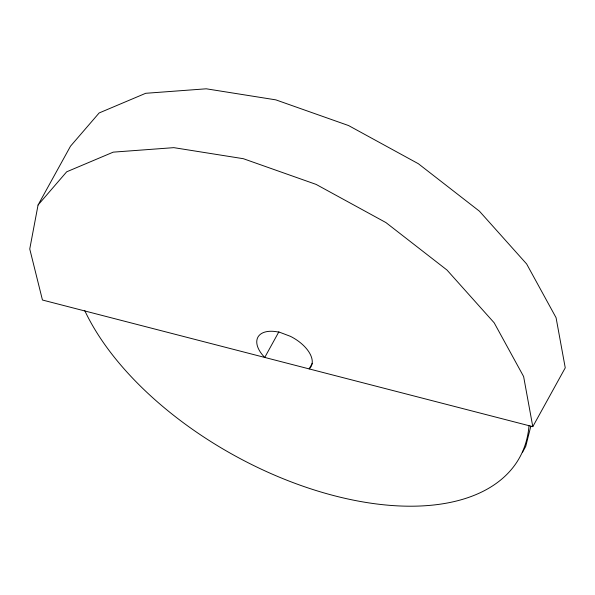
<?xml version="1.0" encoding="UTF-8"?>
<svg xmlns="http://www.w3.org/2000/svg" width="595" height="595" viewBox="0 0 595 595"><rect width="100%" height="100%" fill="white"/><g stroke="black" fill="none" stroke-linecap="round" stroke-linejoin="round"><path stroke-width="0.89" d="M38.058 205.015L29.75 248.978L42.453 300.021L532.793 426.667L565.25 367.829L556.072 317.693L526.649 263.979L479.429 211.188L418.367 163.729L348.558 125.552L275.835 99.863L206.272 88.804L145.686 93.296L99.134 112.968L70.515 146.169L38.058 205.015L66.685 171.806L113.236 152.142L173.822 147.649L243.377 158.709L316.101 184.398L385.91 222.567L446.979 270.033L494.192 322.825L523.622 376.531L532.793 426.667M530.844 426.146L525.72 446.421L523.436 450.564A250.852 136.129 28.9 0 1 522.574 452.148M278.936 331.698L264.745 357.439A30.367 16.482 28.9 0 1 258.163 336.748A30.367 16.482 28.9 0 1 280.334 332.516L290.442 336.339A30.367 16.482 28.9 0 1 309.177 368.915L312.286 363.285M529.014 425.618A250.852 136.129 28.9 0 1 334.368 495.747A250.852 136.129 28.9 0 1 84.78 310.664"/></g></svg>
